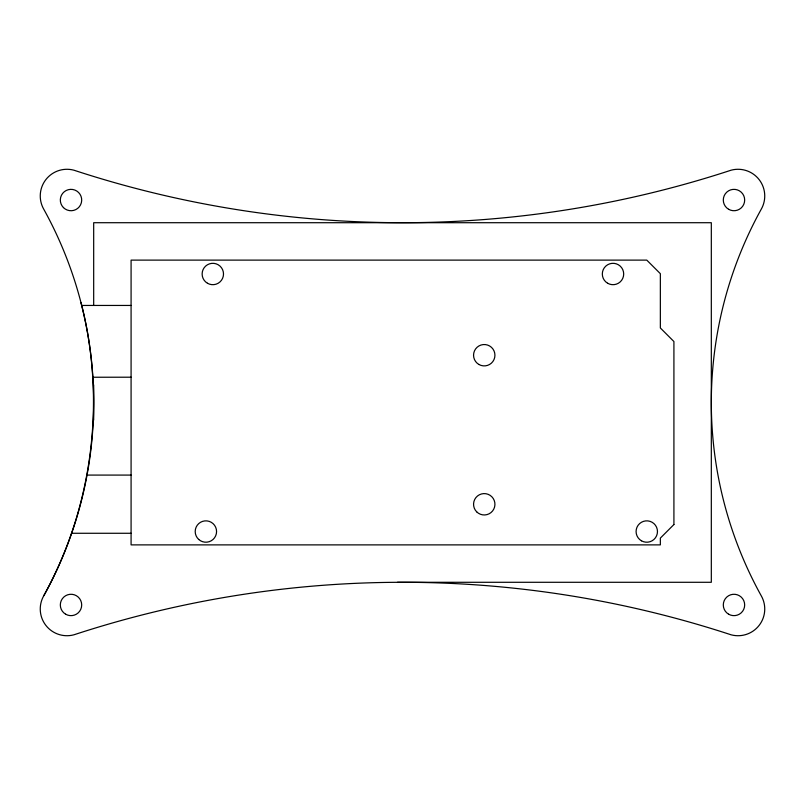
<?xml version="1.0" encoding="UTF-8"?>
<svg xmlns="http://www.w3.org/2000/svg" width="805" height="805" viewBox="0 0 805 805"><rect width="100%" height="100%" fill="white"/><g stroke="black" fill="none" stroke-linecap="round" stroke-linejoin="round"><path stroke-width="1.21" d="M43.832 595.65A399.099 399.099 0 0 0 43.832 209.35A26.716 26.716 0 0 1 73.879 170.187A1054.379 1054.379 0 0 0 731.121 170.187A26.716 26.716 0 0 1 761.168 209.35A399.099 399.099 0 0 0 761.168 595.65A26.716 26.716 0 0 1 731.121 634.813A1054.379 1054.379 0 0 0 73.879 634.813A26.716 26.716 0 0 1 43.832 595.65C92.726 507.311 106.29 400.518 81.013 302.761M92.615 377.243L131.084 377.203M81.587 305.447L131.084 305.447M86.819 475.081L131.084 475.081M71.595 533.272L131.084 533.272M397.479 582.287L711.318 582.287L711.318 222.713L93.682 222.713L93.682 305.447M93.682 384.901L93.682 420.099M673.916 524.528L660.352 538.102L660.352 544.884L131.084 544.884L131.084 260.116L646.777 260.116L660.352 273.68L660.352 327.967L673.916 341.541L673.916 524.528M198.724 539.461A10.686 10.686 0 0 0 216.334 533.765A10.686 10.686 0 0 0 202.588 521.368A10.686 10.686 0 0 0 198.724 539.461M207.479 283.259A10.686 10.686 0 0 0 223.508 274.002A10.686 10.686 0 0 0 207.479 264.744A10.686 10.686 0 0 0 207.479 283.259M478.905 364.474A10.686 10.686 0 0 0 494.934 355.216A10.686 10.686 0 0 0 478.905 345.959A10.686 10.686 0 0 0 478.905 364.474M476.691 511.839A10.686 10.686 0 0 0 494.572 507.049A10.686 10.686 0 0 0 481.481 493.958A10.686 10.686 0 0 0 476.691 511.839M607.664 283.259A10.686 10.686 0 0 0 623.694 274.002A10.686 10.686 0 0 0 607.664 264.744A10.686 10.686 0 0 0 607.664 283.259M728.646 209.3A10.686 10.686 0 0 0 744.675 200.043A10.686 10.686 0 0 0 728.646 190.785A10.686 10.686 0 0 0 728.646 209.3M728.646 614.215A10.686 10.686 0 0 0 744.675 604.958A10.686 10.686 0 0 0 728.646 595.7A10.686 10.686 0 0 0 728.646 614.215M63.454 207.599A10.686 10.686 0 0 0 81.335 202.81A10.686 10.686 0 0 0 68.244 189.718A10.686 10.686 0 0 0 63.454 207.599M65.668 614.215A10.686 10.686 0 0 0 81.697 604.958A10.686 10.686 0 0 0 65.668 595.7A10.686 10.686 0 0 0 65.668 614.215M641.434 540.789A10.686 10.686 0 0 0 657.464 531.531A10.686 10.686 0 0 0 641.434 522.274A10.686 10.686 0 0 0 641.434 540.789"/></g></svg>
